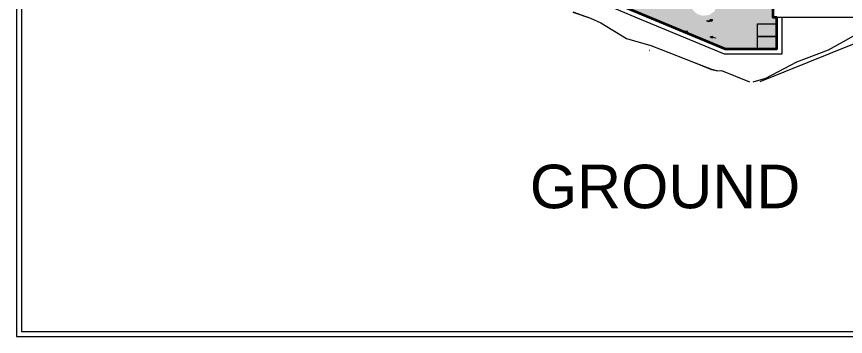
# Model space of a CAD drawing. Header units: inches. Extents: x 1969 to 240164, y 1364 to 46451.
# Drawn here: x 148371 to 172269, y 11732 to 20949 of the extents above; entities that cross this region are included whole.
import ezdxf

# ---------------------------------------------------------------- set-up
doc = ezdxf.new("R2010")
doc.units = ezdxf.units.IN
doc.header["$MEASUREMENT"] = 0
for name, color, linetype in [('PDF_0', 7, 'Continuous'), ('PDF_BH_Waste', 7, 'Continuous'), ('PDF_BOUNDARY', 7, 'Continuous'), ('PDF_cars', 7, 'Continuous'), ('PDF_earth cutting area', 7, 'Continuous'), ('PDF_ESElevation', 7, 'Continuous'), ('PDF_foot path', 7, 'Continuous'), ('PDF_Lines', 7, 'Continuous'), ('PDF_TEXT', 7, 'Continuous'), ('PDF_Wall', 7, 'Continuous')]:
    doc.layers.add(name, color=color, linetype=linetype)
doc.styles.add('PDF Swiss721BT-LightExtended', font='arial.ttf')

msp = doc.modelspace()

# ---------------------------------------------------------------- hatches: boundary and pattern name
at = {"true_color": 0xfecc66}
h = msp.add_hatch(color=31, dxfattribs=at)
h.dxf.hatch_style = 1
h.paths.add_polyline_path([(156967, 28209), (156912, 28341), (157525, 28599), (157580, 28467)], flags=16)
h.paths.add_polyline_path([(157537, 28363), (157592, 28232), (157192, 28063), (157137, 28195)], flags=16)
h.paths.add_polyline_path([(154853, 28547), (154853, 27892), (155039, 27980), (156003, 27318), (156910, 26439), (158531, 24960), (160653, 23027), (162923, 22253), (165836, 21248), (168810, 20014), (170282, 20014), (170282, 20931), (170180, 20931), (170180, 21538), (168581, 21538), (168581, 21268), (168483, 21090), (168349, 20997), (168156, 20971), (168017, 21014), (167923, 21084), (167726, 21309), (167655, 21440), (167566, 21762), (167566, 22690), (167582, 23019), (167674, 23291), (167809, 23482), (169249, 24813), (168953, 25253), (168107, 25252), (168050, 24934), (167942, 24664), (167818, 24464), (167637, 24257), (166188, 23032), (165749, 22662), (165553, 22550), (165126, 22419), (164733, 22413), (164453, 22471), (161014, 23644), (157138, 27175), (157067, 27343), (157043, 27525), (157088, 27768), (157156, 27901), (157258, 28023), (157362, 28103), (157525, 28178), (157759, 28207), (157685, 28657), (157512, 28638), (157256, 28556), (157112, 28477), (157067, 28460), (156822, 28396), (156647, 28379), (156157, 28454), (155354, 28794), (154853, 28547), (154853, 28546)])

# ---------------------------------------------------------------- linework, layer by layer
at = {"lineweight": 35}
msp.add_lwpolyline([(170180, 21538), (170180, 20931), (170282, 20931), (170282, 20014), (168810, 20014), (165836, 21248)], dxfattribs=at)
msp.add_lwpolyline([(170182, 21538), (170182, 20930), (170284, 20930), (170284, 20013), (168811, 20013), (165837, 21248)])
at = {"layer": 'PDF_0', "lineweight": 0}
msp.add_lwpolyline([(167703, 20487), (167656, 20528), (167720, 20531), (167690, 20518)], close=True, dxfattribs=at)
msp.add_lwpolyline([(170570, 19454), (170574, 19454)], dxfattribs=at)
at = {"layer": 'PDF_BH_Waste', "lineweight": 0}
for points in [[(148371, 11732), (184240, 11732), (184240, 37094), (148371, 37094)], [(148511, 11872), (184100, 11872), (184100, 36954), (148511, 36954)]]:
    msp.add_lwpolyline(points, close=True, dxfattribs=at)
at = {"layer": 'PDF_BOUNDARY', "lineweight": 0}
msp.add_lwpolyline([(173210, 20445), (169803, 19064)], dxfattribs=at)
at = {"layer": 'PDF_cars', "lineweight": 0}
for points in [[(170284, 20736), (170284, 20375), (169735, 20375), (169735, 20736)], [(170284, 20375), (170284, 20013), (169735, 20013), (169735, 20375)]]:
    msp.add_lwpolyline(points, close=True, dxfattribs=at)
at = {"layer": 'PDF_earth cutting area', "lineweight": 0}
for points in [[(164411, 21084), (164919, 20903), (165218, 20773), (165958, 20317), (166660, 20115), (166960, 20000), (167887, 19631), (168412, 19430), (168593, 19386), (168692, 19393), (169503, 19064)], [(169613, 19064), (169977, 19178), (170867, 19642), (171784, 19986), (172803, 20555), (173210, 20660)]]:
    msp.add_lwpolyline(points, dxfattribs=at)
at = {"layer": 'PDF_ESElevation', "lineweight": 0}
for points in [[(170182, 21718), (170182, 20930)], [(170434, 20930), (170434, 19863), (168781, 19863)], [(170284, 20930), (170284, 20013), (168811, 20013)]]:
    msp.add_lwpolyline(points, dxfattribs=at)
at = {"layer": 'PDF_foot path', "lineweight": 0}
for points in [[(168781, 19863), (166391, 20855), (165610, 21179), (160576, 22894), (156312, 26783)], [(168811, 20013), (166449, 20995), (165665, 21319), (160654, 23027), (156410, 26892)], [(170182, 20930), (172581, 20930), (172581, 20432)]]:
    msp.add_lwpolyline(points, dxfattribs=at)
at = {"layer": 'PDF_Lines', "lineweight": 0}
msp.add_lwpolyline([(164411, 21080), (164915, 20903), (165218, 20773), (165958, 20317), (166660, 20115), (166960, 20000), (167887, 19631), (168412, 19427), (168593, 19386), (168692, 19393), (169503, 19064)], dxfattribs=at)
msp.add_lwpolyline([(166619, 19972), (166613, 19972), (166613, 19976), (166613, 19972)], close=True, dxfattribs=at)
at = {"layer": 'PDF_Wall', "lineweight": 0}
for points in [[(168273, 20835), (168269, 20821)], [(168378, 20842), (168372, 20865), (168436, 20862), (168395, 20811), (168385, 20831)]]:
    msp.add_lwpolyline(points, dxfattribs=at)
msp.add_lwpolyline([(168436, 20381), (168429, 20358), (168525, 20337), (168522, 20323), (168426, 20344), (168423, 20323), (168372, 20364)], close=True, dxfattribs=at)
for centre, radius, start, end in [((168322, 20932), 121, 245.2038, 303.3981), ((168322, 20935), 107, 245.2928, 304.0625)]:
    msp.add_arc(centre, radius, start, end, dxfattribs=at)
at = {"layer": 'PDF_Wall', "transparency": 33554559}
for points in [[(168273, 20828), (168310, 20825), (168269, 20825)], [(168327, 20825), (168327, 20825), (168269, 20825)], [(168327, 20825), (168269, 20825), (168310, 20825)], [(168372, 20825), (168269, 20825), (168368, 20821)], [(168269, 20825), (168368, 20821), (168269, 20821)], [(168368, 20821), (168269, 20821), (168273, 20821)], [(168269, 20821), (168368, 20821), (168368, 20821)], [(168273, 20835), (168276, 20835), (168276, 20835)], [(168276, 20835), (168273, 20835), (168293, 20828)], [(168273, 20835), (168293, 20828), (168273, 20828)], [(168293, 20828), (168273, 20828), (168310, 20825)], [(168368, 20821), (168273, 20821), (168351, 20814)], [(168273, 20821), (168351, 20814), (168286, 20814)], [(168351, 20814), (168286, 20814), (168348, 20814)], [(168286, 20814), (168348, 20814), (168290, 20814)], [(168290, 20814), (168307, 20811), (168331, 20811)], [(168290, 20814), (168348, 20814), (168331, 20811)], [(168307, 20811), (168331, 20811), (168327, 20811)], [(168348, 20828), (168372, 20825), (168327, 20825)], [(168358, 20831), (168378, 20828), (168348, 20828)], [(168378, 20828), (168348, 20828), (168372, 20825)], [(168365, 20835), (168412, 20831), (168358, 20831)], [(168385, 20831), (168358, 20831), (168378, 20828)], [(168378, 20842), (168412, 20835), (168365, 20835)], [(168412, 20835), (168365, 20835), (168412, 20831)], [(168372, 20865), (168436, 20862), (168372, 20862)], [(168436, 20862), (168372, 20862), (168423, 20842)], [(168372, 20862), (168423, 20842), (168378, 20842)], [(168423, 20842), (168378, 20842), (168412, 20835)], [(168395, 20811), (168392, 20811), (168385, 20831)], [(168385, 20831), (168412, 20831), (168395, 20811)], [(168395, 20811), (168395, 20811), (168392, 20811)], [(168436, 20381), (168433, 20364), (168372, 20364)], [(168433, 20364), (168372, 20364), (168429, 20358)], [(168372, 20364), (168429, 20358), (168378, 20358)], [(168429, 20358), (168378, 20358), (168487, 20344)], [(168378, 20358), (168487, 20344), (168395, 20344)], [(168423, 20323), (168419, 20323), (168395, 20344)], [(168395, 20344), (168426, 20344), (168423, 20323)], [(168423, 20323), (168423, 20323), (168419, 20323)], [(168426, 20344), (168467, 20337), (168525, 20337)], [(168426, 20344), (168487, 20344), (168525, 20337)], [(168467, 20337), (168525, 20337), (168522, 20323)]]:
    msp.add_solid(points, dxfattribs=at)

# ---------------------------------------------------------------- texts
at = {"layer": 'PDF_TEXT', "insert": (163169, 16044), "char_height": 1256.2, "attachment_point": 4, "style": 'PDF Swiss721BT-LightExtended'}
msp.add_mtext('GROUND', dxfattribs=at)

doc.saveas('drawing.dxf')
